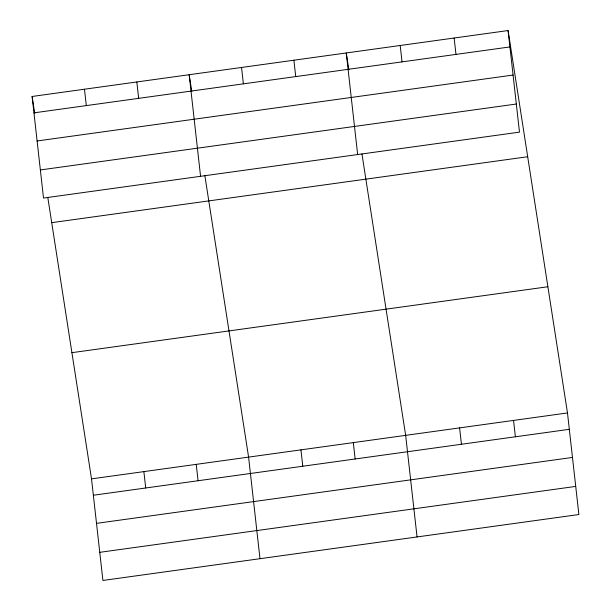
<?xml version="1.0" encoding="UTF-8"?>
<svg xmlns="http://www.w3.org/2000/svg" width="611" height="611" viewBox="0 0 611 611"><rect width="100%" height="100%" fill="white"/><g stroke="black" fill="none" stroke-linecap="round" stroke-linejoin="round"><path stroke-width="0.92" d="M508.085 30.55L519.48 132.136L43.511 198.056L32.116 96.469L508.085 30.55L567.489 412.944L578.884 514.531L102.915 580.45L91.52 478.864L47.795 197.422M33.949 112.852L509.925 46.932M37.103 140.973L513.08 75.046M40.357 169.942L516.326 104.023M51.721 222.656L527.69 156.737M71.915 352.669L547.884 286.75M91.52 478.864L567.489 412.944M93.361 495.238L569.33 429.319M96.507 523.36L572.484 457.44M99.761 552.329L575.73 486.409M348.866 69.791L346.254 52.966L357.649 154.552M361.941 153.911L405.658 435.353L417.053 536.939M191.801 91.543L189.181 74.718L200.576 176.304M204.868 175.67L248.593 457.104L259.988 558.698M32.116 96.469L34.728 113.295M513.546 420.414L515.386 436.789M454.141 38.019L455.982 54.402M459.602 427.883L461.442 444.266M400.197 45.489L402.038 61.871M353.303 442.608L355.144 458.983M293.899 60.214L295.732 76.596M300.948 449.856L302.781 466.239M241.544 67.462L243.377 83.844M196.23 464.36L198.071 480.742M136.826 81.966L138.666 98.348M143.875 471.608L145.716 487.99M84.471 89.221L86.311 105.596"/></g></svg>
